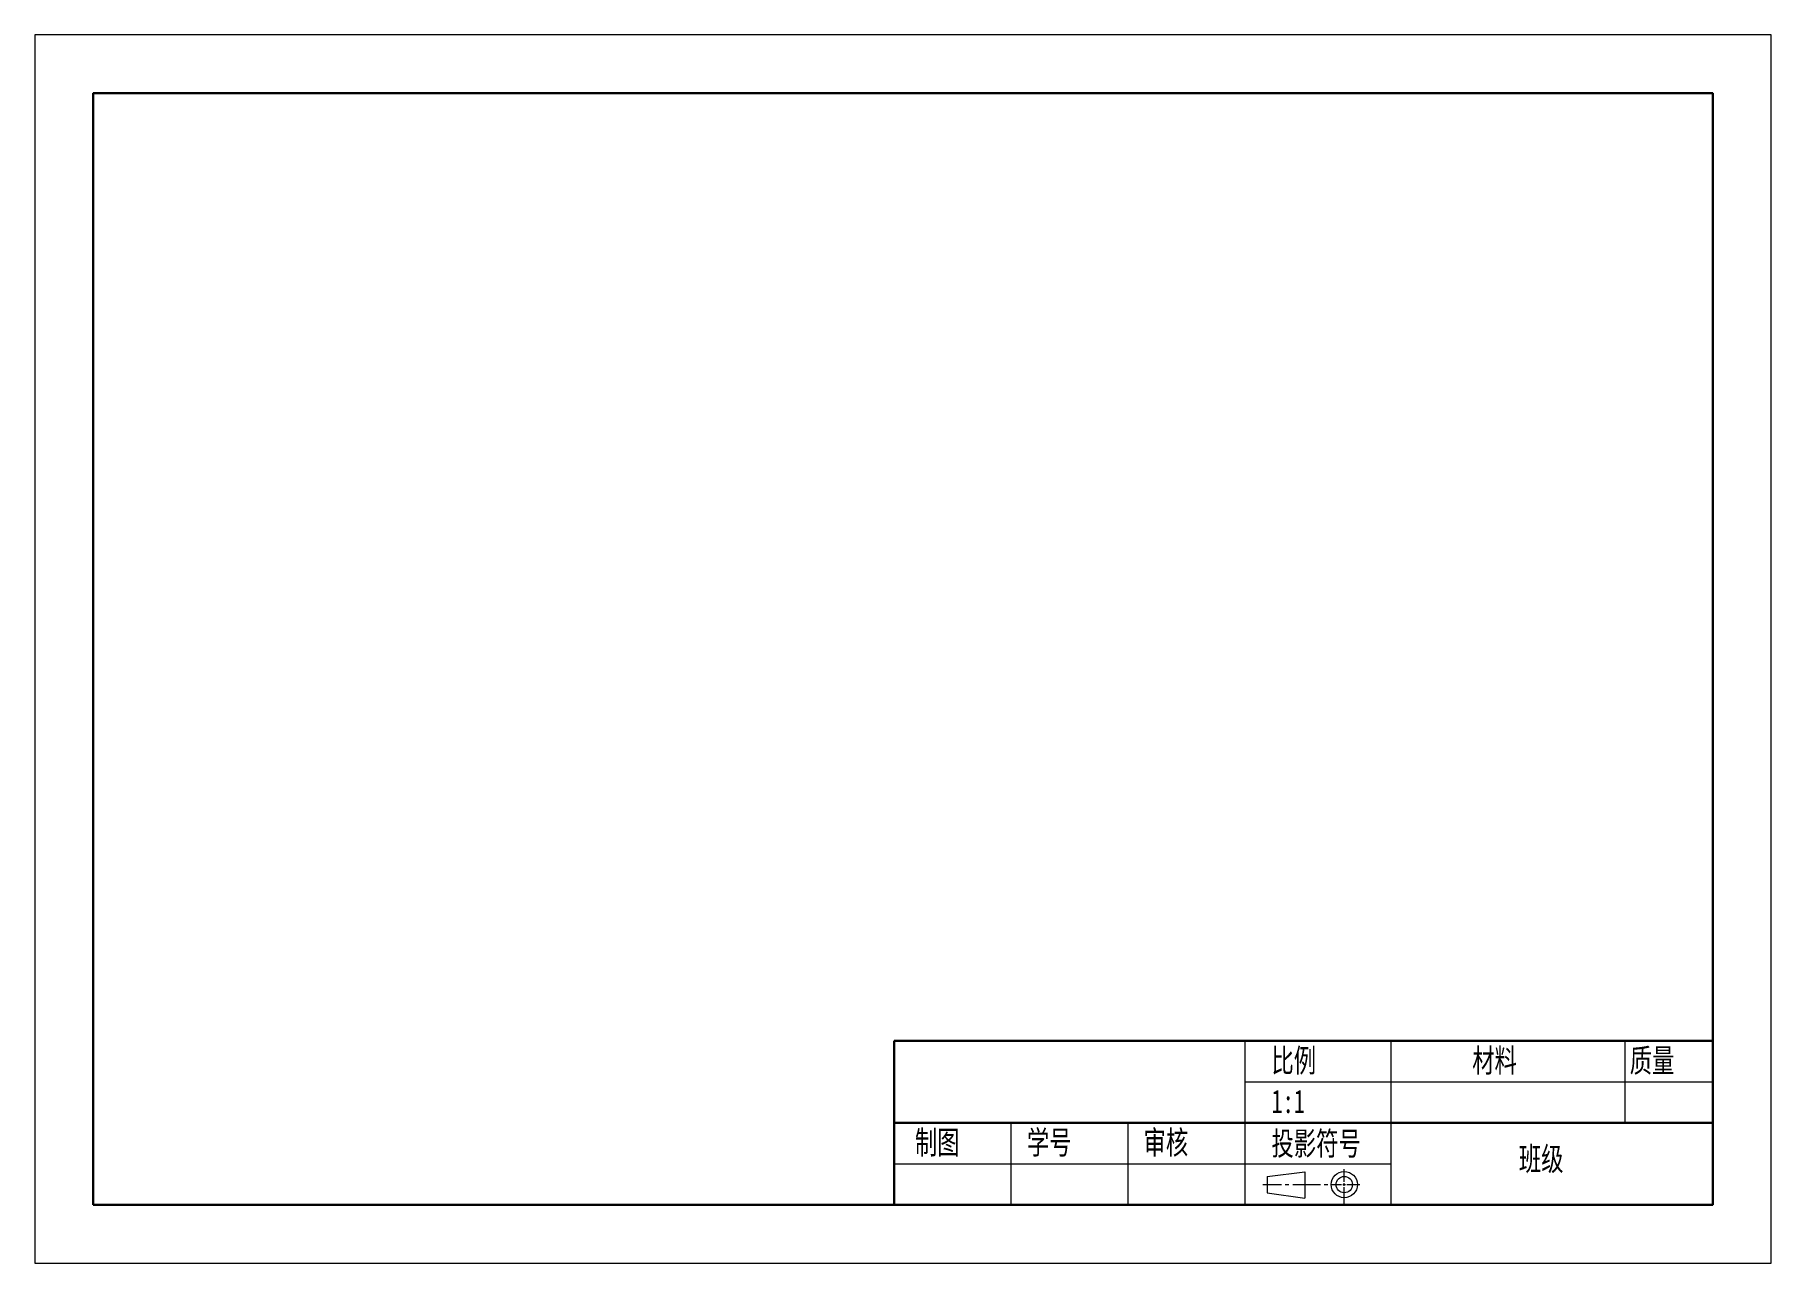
# Paper-space layout '布局1' of a CAD drawing. Header units: millimetres. Extents: x 0 to 297, y 0 to 210.
import ezdxf

# ---------------------------------------------------------------- set-up
doc = ezdxf.new("R2010")
doc.units = ezdxf.units.MM
doc.linetypes.add('CENTER', pattern=[50.8, 31.75, -6.35, 6.35, -6.35])
doc.layers.add('粗实线', color=7, linetype='Continuous', lineweight=30)
doc.layers.add('细实线', color=151, linetype='Continuous', lineweight=15)
doc.styles.add('长仿宋字', font='', dxfattribs={"width": 0.7})
doc.styles.get('长仿宋字').set_extended_font_data('仿宋_GB2312')

# ---------------------------------------------------------------- blocks, each defined once
blk = doc.blocks.new('*U15')
at = {"layer": '细实线', "color": 0, "linetype": 'CENTER', "ltscale": 0.1, "transparency": 16777216}
for p, q in [((-7.23, 0), (-0.45, 0)), ((0, 0.45), (0, 2.63)), ((0.45, 0), (2.66, 0)), ((0, -3.36), (0, -0.45))]:
    blk.add_line(p, q, dxfattribs=at)
at = {"layer": '细实线', "color": 0, "linetype": 'Continuous', "ltscale": 0.1, "transparency": 16777216}
for p, q in [((-0.22, 0), (0.22, 0)), ((0, -0.22), (0, 0.22))]:
    blk.add_line(p, q, dxfattribs=at)

psp = doc.layouts.new('布局1')

# ---------------------------------------------------------------- linework, layer by layer
at = {"layer": '粗实线', "color": 7}
for p, q in [((147, 10), (147, 38)), ((147, 38), (287, 38)), ((287, 38), (287, 10)), ((147, 24), (287, 24)), ((287, 10), (147, 10))]:
    psp.add_line(p, q, dxfattribs=at)
psp.add_lwpolyline([(10, 10), (287, 10), (287, 200), (10, 200)], close=True, dxfattribs=at)
at = {"layer": '细实线', "color": 7}
for p, q in [((207, 10), (207, 38)), ((232, 10), (232, 38)), ((272, 24), (272, 38)), ((207, 31), (287, 31)), ((167, 10), (167, 24)), ((167, 10), (167, 24)), ((187, 10), (187, 24)), ((147, 17), (232, 17)), ((210.77, 14.85), (217.21, 15.6)), ((210.77, 14.85), (210.77, 12.05)), ((217.21, 15.6), (217.21, 11.12)), ((210.77, 12.05), (217.21, 11.12))]:
    psp.add_line(p, q, dxfattribs=at)
at = {"layer": '细实线', "color": 7, "linetype": 'CENTER', "ltscale": 0.1}
psp.add_line((210.07, 13.45), (219.07, 13.45), dxfattribs=at)
at = {"layer": '细实线', "color": 7}
psp.add_lwpolyline([(0, 0), (297, 0), (297, 210), (0, 210)], close=True, dxfattribs=at)
for radius in [2.24, 1.4]:
    psp.add_circle((223.97, 13.45), radius, dxfattribs=at)

# ---------------------------------------------------------------- block references
at = {"layer": '细实线', "color": 7, "linetype": 'CENTER', "ltscale": 0.1}
psp.add_blockref('*U15', (223.97, 13.45), dxfattribs=at)

# ---------------------------------------------------------------- texts
at = {"layer": '细实线', "color": 7, "char_height": 4, "width": 24.726, "attachment_point": 1, "style": '长仿宋字'}
for s, insert in [('比例', (211.52, 36.66)), ('材料 ', (245.85, 36.66)), ('质量', (272.79, 36.66)), ('1:1', (211.52, 29.66)), ('制图', (150.54, 22.66)), ('学号', (169.7, 22.66)), ('审核', (189.64, 22.66)), ('投影符号', (211.52, 22.47)), ('班级', (253.83, 19.84))]:
    psp.add_mtext(s, dxfattribs=dict(at, insert=insert))

doc.saveas('drawing.dxf')
